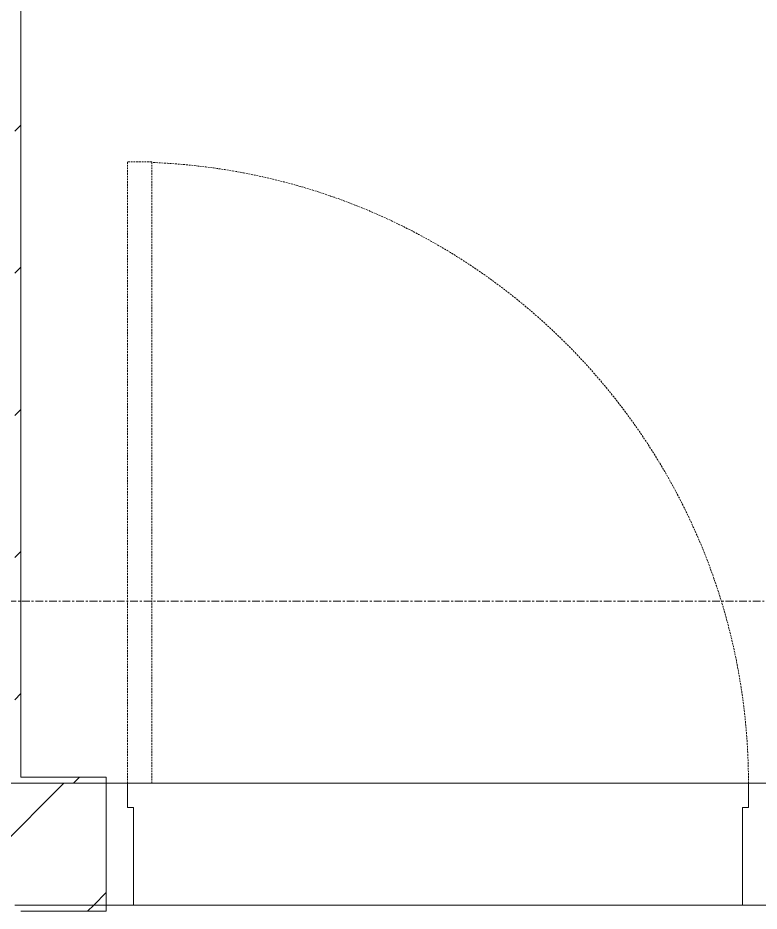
# Model space of a CAD drawing. Header units: millimetres. Extents: x 5357 to 201988, y -16345 to 109895.
# Drawn here: x 88683 to 89900, y 36528 to 37994 of the extents above; entities that cross this region are included whole.
import ezdxf

# ---------------------------------------------------------------- set-up
doc = ezdxf.new("R2010")
doc.units = ezdxf.units.MM
doc.linetypes.add('Dash - Tight', pattern=[4.5, 3, -1.5])
doc.linetypes.add('Grid Line', pattern=[22.225, 12.7, -3.175, 3.175, -3.175])
for name, color, linetype, lineweight in [('0-1', 7, 'Continuous', 5), ('A-DETL-GENF-3', 92, 'Dash - Tight', 9), ('A-DOOR', 31, 'Continuous', 9), ('A-DOOR-FRAM', 31, 'Continuous', 9), ('A-FLOR', 192, 'Continuous', 9), ('A-FLOR-1', 10, 'Continuous', 9), ('A-FLOR-2', 53, 'Continuous', 9), ('A-WALL', 113, 'Continuous', 9), ('A-WALL-4', 113, 'Continuous', 18), ('A-WALL-PATT-2', 53, 'Continuous', 9), ('A-WALL-PATT-3', 111, 'Continuous', 9), ('I-WALL-1', 9, 'Continuous', 18), ('I-WALL-3', 2, 'Continuous', 18), ('S-GRID-1', 1, 'Grid Line', 9)]:
    doc.layers.add(name, color=color, linetype=linetype, lineweight=lineweight)
pattern_1 = [(45, (0, 0), (-116.67262, 116.67262), [])]

# ---------------------------------------------------------------- blocks, each defined once
blk = doc.blocks.new('NCV_TKTC_KET CAU_rvt-1-TKCS_MB SÂN ĐƯỜNG NỘI BỘ')
at = {"layer": 'A-FLOR-1'}
for p, q in [((88872.5, 36537.8), (88827.5, 36537.8)), ((88827.5, 36537.8), (88872.5, 36537.8)), ((89872.5, 36537.8), (88872.5, 36537.8)), ((88872.5, 36537.8), (89872.5, 36537.8))]:
    blk.add_line(p, q, dxfattribs=at)
blk = doc.blocks.new('NCV_TKTC_TANG 1_rvt-1-TKCS_MB SÂN ĐƯỜNG NỘI BỘ')
at = {"layer": 'A-WALL-PATT-2'}
h = blk.add_hatch(dxfattribs=at)
h.set_pattern_fill('FP_2', color=256, style=0, pattern_type=2)
h.set_pattern_definition(pattern_1)
h.paths.add_polyline_path([(88677.6, 36737.8), (88687.6, 36737.8), (88687.6, 40446.9), (88677.6, 40446.9), (88677.6, 36912.9)])
h = blk.add_hatch(dxfattribs=at)
h.set_pattern_fill('FP_2', color=256, style=0, pattern_type=2)
h.set_pattern_definition(pattern_1)
h.paths.add_polyline_path([(91026.4, 36737.8), (91642.6, 36737.8), (91642.6, 36747.8), (89917.5, 36747.8), (89917.5, 36737.8), (90738.1, 36737.8)])
h.paths.add_polyline_path([(88827.5, 36737.8), (88827.5, 36747.8), (88687.6, 36746.5), (88687.6, 36737.8)])
at = {"layer": 'A-FLOR-1'}
for p, q in [((88862.5, 36737.8), (88827.5, 36737.8)), ((88827.5, 36737.8), (88862.5, 36737.8)), ((89882.5, 36737.8), (88862.5, 36737.8)), ((88862.5, 36737.8), (89882.5, 36737.8)), ((88872.5, 36537.8), (88827.5, 36537.8)), ((89872.5, 36537.8), (88872.5, 36537.8))]:
    blk.add_line(p, q, dxfattribs=at)
at = {"layer": 'A-FLOR-2'}
for p, q in [((88862.5, 36737.8), (89882.5, 36737.8)), ((89882.5, 36737.8), (88862.5, 36737.8)), ((88872.5, 36537.8), (89872.5, 36537.8))]:
    blk.add_line(p, q, dxfattribs=at)
at = {"layer": 'I-WALL-1'}
for p, q in [((88687.6, 36747.8), (88687.6, 40446.9)), ((88827.5, 36747.8), (88687.6, 36747.8)), ((88827.5, 36737.8), (88827.5, 36747.8)), ((88677.6, 36737.8), (88687.6, 36737.8)), ((88687.6, 36737.8), (88827.5, 36737.8))]:
    blk.add_line(p, q, dxfattribs=at)
blk = doc.blocks.new('FD_05 - FD_05-1000x2200mm-835433-TKCS_MB SÂN ĐƯỜNG NỘI BỘ')
at = {"layer": 'A-DETL-GENF-3'}
for p, q in [((510, -100), (470, -100)), ((470, -100), (470, -1120)), ((510, -1120), (510, -100)), ((470, -1120), (510, -1120))]:
    blk.add_line(p, q, dxfattribs=at)
blk.add_arc((510, -100), 1020, 180, 267.7525, dxfattribs=at)
at = {"layer": 'A-DOOR-FRAM'}
for p, q in [((-545, 100), (-500, 100)), ((-545, -100), (-545, 100)), ((-500, 100), (-500, -60)), ((500, 100), (545, 100)), ((500, -60), (500, 100)), ((545, 100), (545, -100)), ((-500, -60), (-510, -60)), ((-510, -60), (-510, -100)), ((510, -60), (500, -60)), ((510, -100), (510, -60)), ((-510, -100), (-545, -100)), ((545, -100), (510, -100))]:
    blk.add_line(p, q, dxfattribs=at)

msp = doc.modelspace()

# ---------------------------------------------------------------- hatches: boundary and pattern name
at = {"layer": 'A-WALL-PATT-3'}
h = msp.add_hatch(dxfattribs=at)
h.set_pattern_fill('FP_1', color=256, style=0, pattern_type=2)
h.set_pattern_definition([(45, (0, 0), (-124.4508, 124.4508), [])])
h.paths.add_polyline_path([(88577.6, 36537.8), (88827.5, 36537.8), (88827.5, 36737.8), (87827.6, 36736.9), (87827.6, 36537.8), (88515.1, 36537.8)])
h.paths.add_polyline_path([(87582.6, 36537.8), (87627.6, 36537.8), (87627.6, 36737.8), (83727.6, 36736.9), (83727.6, 36537.8), (87061.5, 36537.8)])
h.paths.add_polyline_path([(90087.6, 36537.8), (91652.6, 36537.8), (91652.6, 36737.8), (89917.5, 36737.8), (89917.5, 36537.8)])
h = msp.add_hatch(dxfattribs=at)
h.set_pattern_fill('FP_2', color=256, style=0, pattern_type=2)
h.set_pattern_definition(pattern_1)
h.paths.add_polyline_path([(91642.6, 36527.8), (91652.6, 36527.8), (91652.6, 36537.8), (89917.5, 36537.8), (89919.7, 36527.8), (91567.9, 36527.8)])
h.paths.add_polyline_path([(88827.5, 36527.8), (88827.5, 36537.8), (88677.6, 36537.8), (88677.6, 36527.8), (88825.3, 36527.8)])

# ---------------------------------------------------------------- linework, layer by layer
at = {"layer": 'A-FLOR'}
msp.add_line((88827.5, 36537.8), (88872.5, 36537.8), dxfattribs=at)
at = {"layer": 'A-WALL'}
for p, q in [((88862.5, 36737.8), (89882.5, 36737.8)), ((88677.6, 36537.8), (88827.5, 36537.8)), ((89872.5, 36537.8), (88872.5, 36537.8))]:
    msp.add_line(p, q, dxfattribs=at)
at = {"layer": 'A-WALL-4'}
msp.add_line((88827.5, 36737.8), (87827.6, 36737.8), dxfattribs=at)
at = {"layer": 'I-WALL-3'}
for p, q in [((88827.5, 36527.8), (88827.5, 36537.8)), ((88687.6, 36527.8), (88827.5, 36527.8))]:
    msp.add_line(p, q, dxfattribs=at)
at = {"layer": 'S-GRID-1'}
msp.add_line((131551.8, 37036.9), (29351.8, 37036.9), dxfattribs=at)

# ---------------------------------------------------------------- block references
at = {"layer": '0-1'}
for name in ['NCV_TKTC_KET CAU_rvt-1-TKCS_MB SÂN ĐƯỜNG NỘI BỘ', 'NCV_TKTC_TANG 1_rvt-1-TKCS_MB SÂN ĐƯỜNG NỘI BỘ']:
    msp.add_blockref(name, (0, 0), dxfattribs=at)
at = {"layer": 'A-DOOR', "rotation": 180}
msp.add_blockref('FD_05 - FD_05-1000x2200mm-835433-TKCS_MB SÂN ĐƯỜNG NỘI BỘ', (89372.5, 36637.8), dxfattribs=at)

doc.saveas('drawing.dxf')
